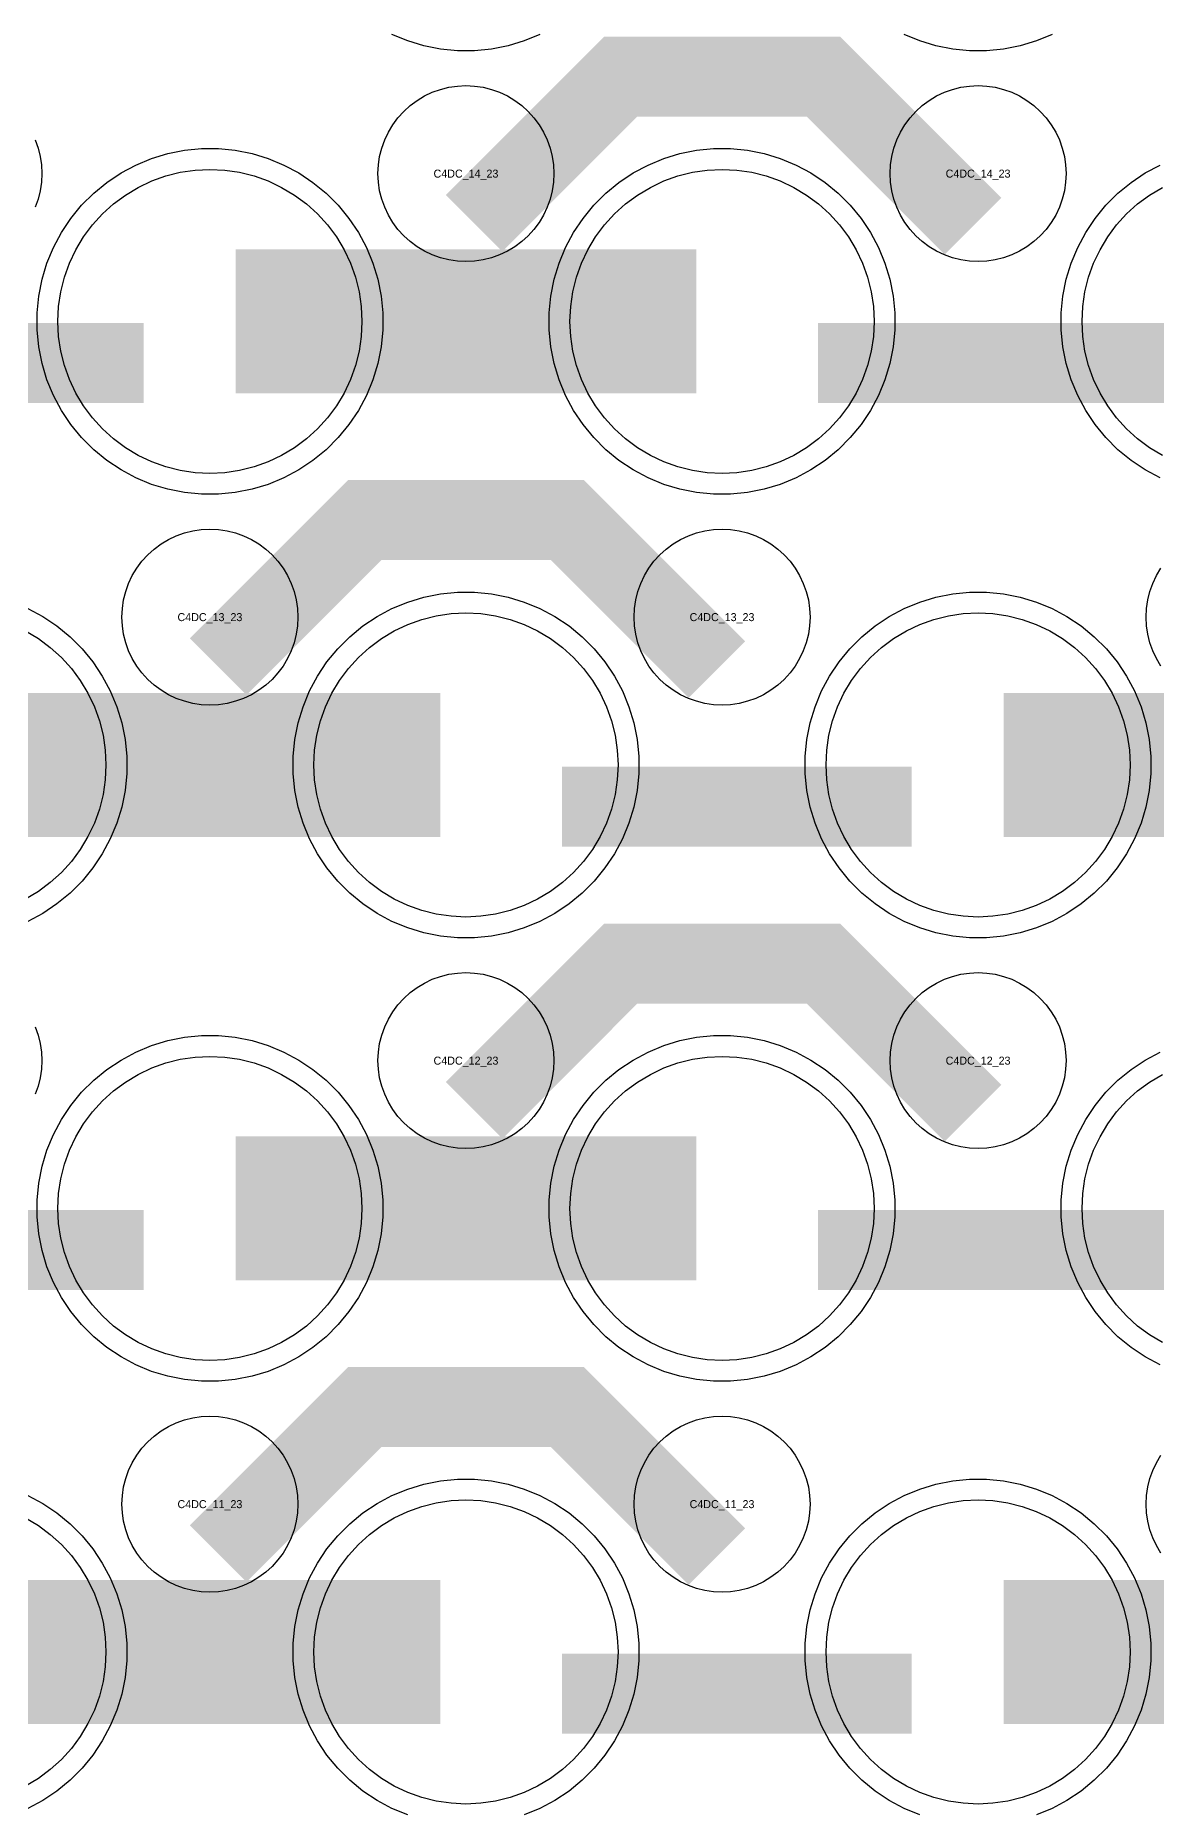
# Model space of a CAD drawing. Extents: x -11880 to 11880, y -14992 to 14992.
# Drawn here: x -4694 to -4344, y -13365 to -12810 of the extents above; entities that cross this region are included whole.
import ezdxf
from ezdxf.enums import TextEntityAlignment as Align

# ---------------------------------------------------------------- set-up
doc = ezdxf.new("R2010")
doc.units = 0
doc.header["$MEASUREMENT"] = 0
for name, color, linetype in [('GDS_775_DT_237', 138, 'CONTINUOUS'), ('RDL1_FS', 34, 'CONTINUOUS'), ('RDL_BS', 160, 'CONTINUOUS')]:
    doc.layers.add(name, color=color, linetype=linetype)

msp = doc.modelspace()

# ---------------------------------------------------------------- linework, layer by layer
at = {"layer": 'RDL1_FS', "color": 240, "true_color": 0xed1f24}
for points in [[(-4640, -12947.174), (-4644.657, -12946.945), (-4649.268, -12946.261), (-4653.791, -12945.129), (-4658.181, -12943.557), (-4662.395, -12941.565), (-4666.395, -12939.167), (-4670.14, -12936.389), (-4673.594, -12933.259), (-4676.724, -12929.805), (-4679.502, -12926.06), (-4681.9, -12922.06), (-4683.892, -12917.846), (-4685.464, -12913.456), (-4686.596, -12908.933), (-4687.28, -12904.322), (-4687.509, -12899.665), (-4687.28, -12895.008), (-4686.596, -12890.397), (-4685.464, -12885.874), (-4683.892, -12881.484), (-4681.9, -12877.27), (-4679.502, -12873.27), (-4676.724, -12869.525), (-4673.594, -12866.071), (-4670.14, -12862.941), (-4666.395, -12860.163), (-4662.395, -12857.765), (-4658.181, -12855.773), (-4653.791, -12854.201), (-4649.268, -12853.069), (-4644.657, -12852.385), (-4640, -12852.156), (-4635.343, -12852.385), (-4630.732, -12853.069), (-4626.209, -12854.201), (-4621.819, -12855.773), (-4617.605, -12857.765), (-4613.605, -12860.163), (-4609.86, -12862.941), (-4606.406, -12866.071), (-4603.276, -12869.525), (-4600.498, -12873.27), (-4598.1, -12877.27), (-4596.108, -12881.484), (-4594.536, -12885.874), (-4593.404, -12890.397), (-4592.72, -12895.008), (-4592.491, -12899.665), (-4592.72, -12904.322), (-4593.404, -12908.933), (-4594.536, -12913.456), (-4596.108, -12917.846), (-4598.1, -12922.06), (-4600.498, -12926.06), (-4603.276, -12929.805), (-4606.406, -12933.259), (-4609.86, -12936.389), (-4613.605, -12939.167), (-4617.605, -12941.565), (-4621.819, -12943.557), (-4626.209, -12945.129), (-4630.732, -12946.261), (-4635.343, -12946.945)], [(-4480, -12947.174), (-4484.657, -12946.945), (-4489.268, -12946.261), (-4493.791, -12945.129), (-4498.181, -12943.557), (-4502.395, -12941.565), (-4506.395, -12939.167), (-4510.14, -12936.389), (-4513.594, -12933.259), (-4516.724, -12929.805), (-4519.502, -12926.06), (-4521.9, -12922.06), (-4523.892, -12917.846), (-4525.464, -12913.456), (-4526.596, -12908.933), (-4527.28, -12904.322), (-4527.509, -12899.665), (-4527.28, -12895.008), (-4526.596, -12890.397), (-4525.464, -12885.874), (-4523.892, -12881.484), (-4521.9, -12877.27), (-4519.502, -12873.27), (-4516.724, -12869.525), (-4513.594, -12866.071), (-4510.14, -12862.941), (-4506.395, -12860.163), (-4502.395, -12857.765), (-4498.181, -12855.773), (-4493.791, -12854.201), (-4489.268, -12853.069), (-4484.657, -12852.385), (-4480, -12852.156), (-4475.343, -12852.385), (-4470.732, -12853.069), (-4466.209, -12854.201), (-4461.819, -12855.773), (-4457.605, -12857.765), (-4453.605, -12860.163), (-4449.86, -12862.941), (-4446.406, -12866.071), (-4443.276, -12869.525), (-4440.498, -12873.27), (-4438.1, -12877.27), (-4436.108, -12881.484), (-4434.536, -12885.874), (-4433.404, -12890.397), (-4432.72, -12895.008), (-4432.491, -12899.665), (-4432.72, -12904.322), (-4433.404, -12908.933), (-4434.536, -12913.456), (-4436.108, -12917.846), (-4438.1, -12922.06), (-4440.498, -12926.06), (-4443.276, -12929.805), (-4446.406, -12933.259), (-4449.86, -12936.389), (-4453.605, -12939.167), (-4457.605, -12941.565), (-4461.819, -12943.557), (-4466.209, -12945.129), (-4470.732, -12946.261), (-4475.343, -12946.945)], [(-4560, -13085.739), (-4564.657, -13085.51), (-4569.268, -13084.826), (-4573.791, -13083.694), (-4578.181, -13082.122), (-4582.395, -13080.13), (-4586.395, -13077.732), (-4590.14, -13074.954), (-4593.594, -13071.824), (-4596.724, -13068.37), (-4599.502, -13064.625), (-4601.9, -13060.625), (-4603.892, -13056.411), (-4605.464, -13052.021), (-4606.596, -13047.498), (-4607.28, -13042.887), (-4607.509, -13038.23), (-4607.28, -13033.573), (-4606.596, -13028.962), (-4605.464, -13024.439), (-4603.892, -13020.049), (-4601.9, -13015.835), (-4599.502, -13011.835), (-4596.724, -13008.09), (-4593.594, -13004.636), (-4590.14, -13001.506), (-4586.395, -12998.728), (-4582.395, -12996.33), (-4578.181, -12994.338), (-4573.791, -12992.766), (-4569.268, -12991.634), (-4564.657, -12990.95), (-4560, -12990.721), (-4555.343, -12990.95), (-4550.732, -12991.634), (-4546.209, -12992.766), (-4541.819, -12994.338), (-4537.605, -12996.33), (-4533.605, -12998.728), (-4529.86, -13001.506), (-4526.406, -13004.636), (-4523.276, -13008.09), (-4520.498, -13011.835), (-4518.1, -13015.835), (-4516.108, -13020.049), (-4514.536, -13024.439), (-4513.404, -13028.962), (-4512.72, -13033.573), (-4512.491, -13038.23), (-4512.72, -13042.887), (-4513.404, -13047.498), (-4514.536, -13052.021), (-4516.108, -13056.411), (-4518.1, -13060.625), (-4520.498, -13064.625), (-4523.276, -13068.37), (-4526.406, -13071.824), (-4529.86, -13074.954), (-4533.605, -13077.732), (-4537.605, -13080.13), (-4541.819, -13082.122), (-4546.209, -13083.694), (-4550.732, -13084.826), (-4555.343, -13085.51)], [(-4400, -13085.739), (-4404.657, -13085.51), (-4409.268, -13084.826), (-4413.791, -13083.694), (-4418.181, -13082.122), (-4422.395, -13080.13), (-4426.395, -13077.732), (-4430.14, -13074.954), (-4433.594, -13071.824), (-4436.724, -13068.37), (-4439.502, -13064.625), (-4441.9, -13060.625), (-4443.892, -13056.411), (-4445.464, -13052.021), (-4446.596, -13047.498), (-4447.28, -13042.887), (-4447.509, -13038.23), (-4447.28, -13033.573), (-4446.596, -13028.962), (-4445.464, -13024.439), (-4443.892, -13020.049), (-4441.9, -13015.835), (-4439.502, -13011.835), (-4436.724, -13008.09), (-4433.594, -13004.636), (-4430.14, -13001.506), (-4426.395, -12998.728), (-4422.395, -12996.33), (-4418.181, -12994.338), (-4413.791, -12992.766), (-4409.268, -12991.634), (-4404.657, -12990.95), (-4400, -12990.721), (-4395.343, -12990.95), (-4390.732, -12991.634), (-4386.209, -12992.766), (-4381.819, -12994.338), (-4377.605, -12996.33), (-4373.605, -12998.728), (-4369.86, -13001.506), (-4366.406, -13004.636), (-4363.276, -13008.09), (-4360.498, -13011.835), (-4358.1, -13015.835), (-4356.108, -13020.049), (-4354.536, -13024.439), (-4353.404, -13028.962), (-4352.72, -13033.573), (-4352.491, -13038.23), (-4352.72, -13042.887), (-4353.404, -13047.498), (-4354.536, -13052.021), (-4356.108, -13056.411), (-4358.1, -13060.625), (-4360.498, -13064.625), (-4363.276, -13068.37), (-4366.406, -13071.824), (-4369.86, -13074.954), (-4373.605, -13077.732), (-4377.605, -13080.13), (-4381.819, -13082.122), (-4386.209, -13083.694), (-4390.732, -13084.826), (-4395.343, -13085.51)]]:
    msp.add_lwpolyline(points, close=True, dxfattribs=at)
for points in [[(-4342.395, -12941.565), (-4346.395, -12939.167), (-4350.14, -12936.389), (-4353.594, -12933.259), (-4356.724, -12929.805), (-4359.502, -12926.06), (-4361.9, -12922.06), (-4363.892, -12917.846), (-4365.464, -12913.456), (-4366.596, -12908.933), (-4367.28, -12904.322), (-4367.509, -12899.665), (-4367.28, -12895.008), (-4366.596, -12890.397), (-4365.464, -12885.874), (-4363.892, -12881.484), (-4361.9, -12877.27), (-4359.502, -12873.27), (-4356.724, -12869.525), (-4353.594, -12866.071), (-4350.14, -12862.941), (-4346.395, -12860.163), (-4342.395, -12857.765)], [(-4697.605, -12996.33), (-4693.605, -12998.728), (-4689.86, -13001.506), (-4686.406, -13004.636), (-4683.276, -13008.09), (-4680.498, -13011.835), (-4678.1, -13015.835), (-4676.108, -13020.049), (-4674.536, -13024.439), (-4673.404, -13028.962), (-4672.72, -13033.573), (-4672.491, -13038.23), (-4672.72, -13042.887), (-4673.404, -13047.498), (-4674.536, -13052.021), (-4676.108, -13056.411), (-4678.1, -13060.625), (-4680.498, -13064.625), (-4683.276, -13068.37), (-4686.406, -13071.824), (-4689.86, -13074.954), (-4693.605, -13077.732), (-4697.605, -13080.13)]]:
    msp.add_lwpolyline(points, dxfattribs=at)
for points in [[(-4631.998, -12899.665, 45, 45, 0), (-4559.998, -12899.665, 45, 45, 0)], [(-4559.998, -12899.665, 45, 45, 0), (-4487.998, -12899.665, 45, 45, 0)], [(-4711.998, -13038.23, 45, 45, 0), (-4639.998, -13038.23, 45, 45, 0)], [(-4639.998, -13038.23, 45, 45, 0), (-4567.998, -13038.23, 45, 45, 0)], [(-4391.998, -13038.23, 45, 45, 0), (-4319.998, -13038.23, 45, 45, 0)]]:
    msp.add_lwpolyline(points, format="xyseb", dxfattribs=at)
at = {"layer": 'RDL1_FS'}
for points in [[(-4640, -13224.304), (-4644.657, -13224.075), (-4649.268, -13223.391), (-4653.791, -13222.259), (-4658.181, -13220.687), (-4662.395, -13218.695), (-4666.395, -13216.297), (-4670.14, -13213.519), (-4673.594, -13210.389), (-4676.724, -13206.935), (-4679.502, -13203.19), (-4681.9, -13199.19), (-4683.892, -13194.976), (-4685.464, -13190.586), (-4686.596, -13186.063), (-4687.28, -13181.452), (-4687.509, -13176.795), (-4687.28, -13172.138), (-4686.596, -13167.527), (-4685.464, -13163.004), (-4683.892, -13158.614), (-4681.9, -13154.4), (-4679.502, -13150.4), (-4676.724, -13146.655), (-4673.594, -13143.201), (-4670.14, -13140.071), (-4666.395, -13137.293), (-4662.395, -13134.895), (-4658.181, -13132.903), (-4653.791, -13131.331), (-4649.268, -13130.199), (-4644.657, -13129.515), (-4640, -13129.286), (-4635.343, -13129.515), (-4630.732, -13130.199), (-4626.209, -13131.331), (-4621.819, -13132.903), (-4617.605, -13134.895), (-4613.605, -13137.293), (-4609.86, -13140.071), (-4606.406, -13143.201), (-4603.276, -13146.655), (-4600.498, -13150.4), (-4598.1, -13154.4), (-4596.108, -13158.614), (-4594.536, -13163.004), (-4593.404, -13167.527), (-4592.72, -13172.138), (-4592.491, -13176.795), (-4592.72, -13181.452), (-4593.404, -13186.063), (-4594.536, -13190.586), (-4596.108, -13194.976), (-4598.1, -13199.19), (-4600.498, -13203.19), (-4603.276, -13206.935), (-4606.406, -13210.389), (-4609.86, -13213.519), (-4613.605, -13216.297), (-4617.605, -13218.695), (-4621.819, -13220.687), (-4626.209, -13222.259), (-4630.732, -13223.391), (-4635.343, -13224.075)], [(-4480, -13224.304), (-4484.657, -13224.075), (-4489.268, -13223.391), (-4493.791, -13222.259), (-4498.181, -13220.687), (-4502.395, -13218.695), (-4506.395, -13216.297), (-4510.14, -13213.519), (-4513.594, -13210.389), (-4516.724, -13206.935), (-4519.502, -13203.19), (-4521.9, -13199.19), (-4523.892, -13194.976), (-4525.464, -13190.586), (-4526.596, -13186.063), (-4527.28, -13181.452), (-4527.509, -13176.795), (-4527.28, -13172.138), (-4526.596, -13167.527), (-4525.464, -13163.004), (-4523.892, -13158.614), (-4521.9, -13154.4), (-4519.502, -13150.4), (-4516.724, -13146.655), (-4513.594, -13143.201), (-4510.14, -13140.071), (-4506.395, -13137.293), (-4502.395, -13134.895), (-4498.181, -13132.903), (-4493.791, -13131.331), (-4489.268, -13130.199), (-4484.657, -13129.515), (-4480, -13129.286), (-4475.343, -13129.515), (-4470.732, -13130.199), (-4466.209, -13131.331), (-4461.819, -13132.903), (-4457.605, -13134.895), (-4453.605, -13137.293), (-4449.86, -13140.071), (-4446.406, -13143.201), (-4443.276, -13146.655), (-4440.498, -13150.4), (-4438.1, -13154.4), (-4436.108, -13158.614), (-4434.536, -13163.004), (-4433.404, -13167.527), (-4432.72, -13172.138), (-4432.491, -13176.795), (-4432.72, -13181.452), (-4433.404, -13186.063), (-4434.536, -13190.586), (-4436.108, -13194.976), (-4438.1, -13199.19), (-4440.498, -13203.19), (-4443.276, -13206.935), (-4446.406, -13210.389), (-4449.86, -13213.519), (-4453.605, -13216.297), (-4457.605, -13218.695), (-4461.819, -13220.687), (-4466.209, -13222.259), (-4470.732, -13223.391), (-4475.343, -13224.075)], [(-4560, -13362.869), (-4564.657, -13362.64), (-4569.268, -13361.956), (-4573.791, -13360.824), (-4578.181, -13359.252), (-4582.395, -13357.26), (-4586.395, -13354.862), (-4590.14, -13352.084), (-4593.594, -13348.954), (-4596.724, -13345.5), (-4599.502, -13341.755), (-4601.9, -13337.755), (-4603.892, -13333.541), (-4605.464, -13329.151), (-4606.596, -13324.628), (-4607.28, -13320.017), (-4607.509, -13315.36), (-4607.28, -13310.703), (-4606.596, -13306.092), (-4605.464, -13301.569), (-4603.892, -13297.179), (-4601.9, -13292.965), (-4599.502, -13288.965), (-4596.724, -13285.22), (-4593.594, -13281.766), (-4590.14, -13278.636), (-4586.395, -13275.858), (-4582.395, -13273.46), (-4578.181, -13271.468), (-4573.791, -13269.896), (-4569.268, -13268.764), (-4564.657, -13268.08), (-4560, -13267.851), (-4555.343, -13268.08), (-4550.732, -13268.764), (-4546.209, -13269.896), (-4541.819, -13271.468), (-4537.605, -13273.46), (-4533.605, -13275.858), (-4529.86, -13278.636), (-4526.406, -13281.766), (-4523.276, -13285.22), (-4520.498, -13288.965), (-4518.1, -13292.965), (-4516.108, -13297.179), (-4514.536, -13301.569), (-4513.404, -13306.092), (-4512.72, -13310.703), (-4512.491, -13315.36), (-4512.72, -13320.017), (-4513.404, -13324.628), (-4514.536, -13329.151), (-4516.108, -13333.541), (-4518.1, -13337.755), (-4520.498, -13341.755), (-4523.276, -13345.5), (-4526.406, -13348.954), (-4529.86, -13352.084), (-4533.605, -13354.862), (-4537.605, -13357.26), (-4541.819, -13359.252), (-4546.209, -13360.824), (-4550.732, -13361.956), (-4555.343, -13362.64)], [(-4400, -13362.869), (-4404.657, -13362.64), (-4409.268, -13361.956), (-4413.791, -13360.824), (-4418.181, -13359.252), (-4422.395, -13357.26), (-4426.395, -13354.862), (-4430.14, -13352.084), (-4433.594, -13348.954), (-4436.724, -13345.5), (-4439.502, -13341.755), (-4441.9, -13337.755), (-4443.892, -13333.541), (-4445.464, -13329.151), (-4446.596, -13324.628), (-4447.28, -13320.017), (-4447.509, -13315.36), (-4447.28, -13310.703), (-4446.596, -13306.092), (-4445.464, -13301.569), (-4443.892, -13297.179), (-4441.9, -13292.965), (-4439.502, -13288.965), (-4436.724, -13285.22), (-4433.594, -13281.766), (-4430.14, -13278.636), (-4426.395, -13275.858), (-4422.395, -13273.46), (-4418.181, -13271.468), (-4413.791, -13269.896), (-4409.268, -13268.764), (-4404.657, -13268.08), (-4400, -13267.851), (-4395.343, -13268.08), (-4390.732, -13268.764), (-4386.209, -13269.896), (-4381.819, -13271.468), (-4377.605, -13273.46), (-4373.605, -13275.858), (-4369.86, -13278.636), (-4366.406, -13281.766), (-4363.276, -13285.22), (-4360.498, -13288.965), (-4358.1, -13292.965), (-4356.108, -13297.179), (-4354.536, -13301.569), (-4353.404, -13306.092), (-4352.72, -13310.703), (-4352.491, -13315.36), (-4352.72, -13320.017), (-4353.404, -13324.628), (-4354.536, -13329.151), (-4356.108, -13333.541), (-4358.1, -13337.755), (-4360.498, -13341.755), (-4363.276, -13345.5), (-4366.406, -13348.954), (-4369.86, -13352.084), (-4373.605, -13354.862), (-4377.605, -13357.26), (-4381.819, -13359.252), (-4386.209, -13360.824), (-4390.732, -13361.956), (-4395.343, -13362.64)]]:
    msp.add_lwpolyline(points, close=True, dxfattribs=at)
for points in [[(-4342.395, -13218.695), (-4346.395, -13216.297), (-4350.14, -13213.519), (-4353.594, -13210.389), (-4356.724, -13206.935), (-4359.502, -13203.19), (-4361.9, -13199.19), (-4363.892, -13194.976), (-4365.464, -13190.586), (-4366.596, -13186.063), (-4367.28, -13181.452), (-4367.509, -13176.795), (-4367.28, -13172.138), (-4366.596, -13167.527), (-4365.464, -13163.004), (-4363.892, -13158.614), (-4361.9, -13154.4), (-4359.502, -13150.4), (-4356.724, -13146.655), (-4353.594, -13143.201), (-4350.14, -13140.071), (-4346.395, -13137.293), (-4342.395, -13134.895)], [(-4697.605, -13273.46), (-4693.605, -13275.858), (-4689.86, -13278.636), (-4686.406, -13281.766), (-4683.276, -13285.22), (-4680.498, -13288.965), (-4678.1, -13292.965), (-4676.108, -13297.179), (-4674.536, -13301.569), (-4673.404, -13306.092), (-4672.72, -13310.703), (-4672.491, -13315.36), (-4672.72, -13320.017), (-4673.404, -13324.628), (-4674.536, -13329.151), (-4676.108, -13333.541), (-4678.1, -13337.755), (-4680.498, -13341.755), (-4683.276, -13345.5), (-4686.406, -13348.954), (-4689.86, -13352.084), (-4693.605, -13354.862), (-4697.605, -13357.26)]]:
    msp.add_lwpolyline(points, dxfattribs=at)
for points in [[(-4631.998, -13176.795, 45, 45, 0), (-4559.998, -13176.795, 45, 45, 0)], [(-4559.998, -13176.795, 45, 45, 0), (-4487.998, -13176.795, 45, 45, 0)], [(-4711.998, -13315.36, 45, 45, 0), (-4639.998, -13315.36, 45, 45, 0)], [(-4639.998, -13315.36, 45, 45, 0), (-4567.998, -13315.36, 45, 45, 0)], [(-4391.998, -13315.36, 45, 45, 0), (-4319.998, -13315.36, 45, 45, 0)]]:
    msp.add_lwpolyline(points, format="xyseb", dxfattribs=at)
at = {"layer": 'RDL_BS'}
for points in [[(-4536.885, -12809.98), (-4541.795, -12812.011), (-4546.835, -12813.542), (-4552.062, -12814.588), (-4557.356, -12815.105), (-4562.644, -12815.105), (-4567.938, -12814.588), (-4573.165, -12813.542), (-4578.205, -12812.011), (-4583.115, -12809.98)], [(-4376.885, -12809.98), (-4381.795, -12812.011), (-4386.835, -12813.542), (-4392.062, -12814.588), (-4397.356, -12815.105), (-4402.644, -12815.105), (-4407.938, -12814.588), (-4413.165, -12813.542), (-4418.205, -12812.011), (-4423.115, -12809.98)], [(-4694.598, -12842.958), (-4693.691, -12845.493), (-4693.034, -12848.112), (-4692.638, -12850.784), (-4692.506, -12853.477), (-4692.638, -12856.17), (-4693.034, -12858.842), (-4693.691, -12861.461), (-4694.598, -12863.996)], [(-4342.857, -13007.322), (-4344.25, -13004.998), (-4345.402, -13002.561), (-4346.309, -13000.026), (-4346.966, -12997.407), (-4347.362, -12994.735), (-4347.494, -12992.042), (-4347.362, -12989.349), (-4346.966, -12986.677), (-4346.309, -12984.058), (-4345.402, -12981.523), (-4344.25, -12979.086), (-4342.857, -12976.762)], [(-4694.598, -13120.088), (-4693.691, -13122.623), (-4693.034, -13125.242), (-4692.638, -13127.914), (-4692.506, -13130.607), (-4692.638, -13133.3), (-4693.034, -13135.972), (-4693.691, -13138.591), (-4694.598, -13141.126)], [(-4343.115, -13225.67), (-4347.777, -13223.178), (-4352.191, -13220.231), (-4356.292, -13216.869), (-4360.074, -13213.087), (-4363.436, -13208.986), (-4366.383, -13204.572), (-4368.875, -13199.91), (-4370.906, -13195), (-4372.437, -13189.96), (-4373.483, -13184.733), (-4374, -13179.439), (-4374, -13174.151), (-4373.483, -13168.857), (-4372.437, -13163.63), (-4370.906, -13158.59), (-4368.875, -13153.68), (-4366.383, -13149.018), (-4363.436, -13144.604), (-4360.074, -13140.503), (-4356.292, -13136.721), (-4352.191, -13133.359), (-4347.777, -13130.412), (-4343.115, -13127.92)], [(-4342.857, -13284.452), (-4344.25, -13282.128), (-4345.402, -13279.691), (-4346.309, -13277.156), (-4346.966, -13274.537), (-4347.362, -13271.865), (-4347.494, -13269.172), (-4347.362, -13266.479), (-4346.966, -13263.807), (-4346.309, -13261.188), (-4345.402, -13258.653), (-4344.25, -13256.216), (-4342.857, -13253.892)], [(-4578.205, -13366.266), (-4583.115, -13364.235), (-4587.777, -13361.743), (-4592.191, -13358.796), (-4596.292, -13355.434), (-4600.074, -13351.652), (-4603.436, -13347.551), (-4606.383, -13343.137), (-4608.875, -13338.475), (-4610.906, -13333.565), (-4612.437, -13328.525), (-4613.483, -13323.298), (-4614, -13318.004), (-4614, -13312.716), (-4613.483, -13307.422), (-4612.437, -13302.195), (-4610.906, -13297.155), (-4608.875, -13292.245), (-4606.383, -13287.583), (-4603.436, -13283.169), (-4600.074, -13279.068), (-4596.292, -13275.286), (-4592.191, -13271.924), (-4587.777, -13268.977), (-4583.115, -13266.485), (-4578.205, -13264.454), (-4573.165, -13262.923), (-4567.938, -13261.877), (-4562.644, -13261.36), (-4557.356, -13261.36), (-4552.062, -13261.877), (-4546.835, -13262.923), (-4541.795, -13264.454), (-4536.885, -13266.485), (-4532.223, -13268.977), (-4527.809, -13271.924), (-4523.708, -13275.286), (-4519.926, -13279.068), (-4516.564, -13283.169), (-4513.617, -13287.583), (-4511.125, -13292.245), (-4509.094, -13297.155), (-4507.563, -13302.195), (-4506.517, -13307.422), (-4506, -13312.716), (-4506, -13318.004), (-4506.517, -13323.298), (-4507.563, -13328.525), (-4509.094, -13333.565), (-4511.125, -13338.475), (-4513.617, -13343.137), (-4516.564, -13347.551), (-4519.926, -13351.652), (-4523.708, -13355.434), (-4527.809, -13358.796), (-4532.223, -13361.743), (-4536.885, -13364.235), (-4541.795, -13366.266)], [(-4418.205, -13366.266), (-4423.115, -13364.235), (-4427.777, -13361.743), (-4432.191, -13358.796), (-4436.292, -13355.434), (-4440.074, -13351.652), (-4443.436, -13347.551), (-4446.383, -13343.137), (-4448.875, -13338.475), (-4450.906, -13333.565), (-4452.437, -13328.525), (-4453.483, -13323.298), (-4454, -13318.004), (-4454, -13312.716), (-4453.483, -13307.422), (-4452.437, -13302.195), (-4450.906, -13297.155), (-4448.875, -13292.245), (-4446.383, -13287.583), (-4443.436, -13283.169), (-4440.074, -13279.068), (-4436.292, -13275.286), (-4432.191, -13271.924), (-4427.777, -13268.977), (-4423.115, -13266.485), (-4418.205, -13264.454), (-4413.165, -13262.923), (-4407.938, -13261.877), (-4402.644, -13261.36), (-4397.356, -13261.36), (-4392.062, -13261.877), (-4386.835, -13262.923), (-4381.795, -13264.454), (-4376.885, -13266.485), (-4372.223, -13268.977), (-4367.809, -13271.924), (-4363.708, -13275.286), (-4359.926, -13279.068), (-4356.564, -13283.169), (-4353.617, -13287.583), (-4351.125, -13292.245), (-4349.094, -13297.155), (-4347.563, -13302.195), (-4346.517, -13307.422), (-4346, -13312.716), (-4346, -13318.004), (-4346.517, -13323.298), (-4347.563, -13328.525), (-4349.094, -13333.565), (-4351.125, -13338.475), (-4353.617, -13343.137), (-4356.564, -13347.551), (-4359.926, -13351.652), (-4363.708, -13355.434), (-4367.809, -13358.796), (-4372.223, -13361.743), (-4376.885, -13364.235), (-4381.795, -13366.266)], [(-4696.885, -13266.485), (-4692.223, -13268.977), (-4687.809, -13271.924), (-4683.708, -13275.286), (-4679.926, -13279.068), (-4676.564, -13283.169), (-4673.617, -13287.583), (-4671.125, -13292.245), (-4669.094, -13297.155), (-4667.563, -13302.195), (-4666.517, -13307.422), (-4666, -13312.716), (-4666, -13318.004), (-4666.517, -13323.298), (-4667.563, -13328.525), (-4669.094, -13333.565), (-4671.125, -13338.475), (-4673.617, -13343.137), (-4676.564, -13347.551), (-4679.926, -13351.652), (-4683.708, -13355.434), (-4687.809, -13358.796), (-4692.223, -13361.743), (-4696.885, -13364.235)]]:
    msp.add_lwpolyline(points, dxfattribs=at)
for points in [[(-4557.438, -12868.979, 25, 25, 0), (-4511.623, -12823.164, 25, 25, 0), (-4478.07, -12823.164, 25, 25, 0)], [(-4401.599, -12869.878, 25, 25, 0), (-4448.313, -12823.164, 25, 25, 0), (-4478.071, -12823.164, 25, 25, 0)], [(-4637.438, -13007.544, 25, 25, 0), (-4591.623, -12961.729, 25, 25, 0), (-4558.07, -12961.729, 25, 25, 0)], [(-4481.599, -13008.443, 25, 25, 0), (-4528.313, -12961.729, 25, 25, 0), (-4558.071, -12961.729, 25, 25, 0)], [(-4557.438, -13146.109, 25, 25, 0), (-4511.623, -13100.294, 25, 25, 0), (-4478.07, -13100.294, 25, 25, 0)], [(-4401.599, -13147.008, 25, 25, 0), (-4448.313, -13100.294, 25, 25, 0), (-4478.071, -13100.294, 25, 25, 0)], [(-4769.984, -13189.808, 25, 25, 0), (-4660.719, -13189.808, 25, 25, 0)], [(-4449.984, -13189.808, 25, 25, 0), (-4340.719, -13189.808, 25, 25, 0)], [(-4637.438, -13284.674, 25, 25, 0), (-4591.623, -13238.859, 25, 25, 0), (-4558.07, -13238.859, 25, 25, 0)], [(-4481.599, -13285.573, 25, 25, 0), (-4528.313, -13238.859, 25, 25, 0), (-4558.071, -13238.859, 25, 25, 0)], [(-4529.984, -13328.373, 25, 25, 0), (-4420.719, -13328.373, 25, 25, 0)]]:
    msp.add_lwpolyline(points, format="xyseb", dxfattribs=at)
for points in [[(-4560, -12880.971), (-4562.693, -12880.839), (-4565.365, -12880.443), (-4567.984, -12879.786), (-4570.519, -12878.879), (-4572.956, -12877.727), (-4575.28, -12876.334), (-4577.443, -12874.731), (-4579.442, -12872.919), (-4581.254, -12870.92), (-4582.857, -12868.757), (-4584.25, -12866.433), (-4585.402, -12863.996), (-4586.309, -12861.461), (-4586.966, -12858.842), (-4587.362, -12856.17), (-4587.494, -12853.477), (-4587.362, -12850.784), (-4586.966, -12848.112), (-4586.309, -12845.493), (-4585.402, -12842.958), (-4584.25, -12840.521), (-4582.857, -12838.197), (-4581.254, -12836.034), (-4579.442, -12834.035), (-4577.443, -12832.223), (-4575.28, -12830.62), (-4572.956, -12829.227), (-4570.519, -12828.075), (-4567.984, -12827.168), (-4565.365, -12826.511), (-4562.693, -12826.115), (-4560, -12825.983), (-4557.307, -12826.115), (-4554.635, -12826.511), (-4552.016, -12827.168), (-4549.481, -12828.075), (-4547.044, -12829.227), (-4544.72, -12830.62), (-4542.557, -12832.223), (-4540.558, -12834.035), (-4538.746, -12836.034), (-4537.143, -12838.197), (-4535.75, -12840.521), (-4534.598, -12842.958), (-4533.691, -12845.493), (-4533.034, -12848.112), (-4532.638, -12850.784), (-4532.506, -12853.477), (-4532.638, -12856.17), (-4533.034, -12858.842), (-4533.691, -12861.461), (-4534.598, -12863.996), (-4535.75, -12866.433), (-4537.143, -12868.757), (-4538.746, -12870.92), (-4540.558, -12872.919), (-4542.557, -12874.731), (-4544.72, -12876.334), (-4547.044, -12877.727), (-4549.481, -12878.879), (-4552.016, -12879.786), (-4554.635, -12880.443), (-4557.307, -12880.839)], [(-4400, -12880.971), (-4402.693, -12880.839), (-4405.365, -12880.443), (-4407.984, -12879.786), (-4410.519, -12878.879), (-4412.956, -12877.727), (-4415.28, -12876.334), (-4417.443, -12874.731), (-4419.442, -12872.919), (-4421.254, -12870.92), (-4422.857, -12868.757), (-4424.25, -12866.433), (-4425.402, -12863.996), (-4426.309, -12861.461), (-4426.966, -12858.842), (-4427.362, -12856.17), (-4427.494, -12853.477), (-4427.362, -12850.784), (-4426.966, -12848.112), (-4426.309, -12845.493), (-4425.402, -12842.958), (-4424.25, -12840.521), (-4422.857, -12838.197), (-4421.254, -12836.034), (-4419.442, -12834.035), (-4417.443, -12832.223), (-4415.28, -12830.62), (-4412.956, -12829.227), (-4410.519, -12828.075), (-4407.984, -12827.168), (-4405.365, -12826.511), (-4402.693, -12826.115), (-4400, -12825.983), (-4397.307, -12826.115), (-4394.635, -12826.511), (-4392.016, -12827.168), (-4389.481, -12828.075), (-4387.044, -12829.227), (-4384.72, -12830.62), (-4382.557, -12832.223), (-4380.558, -12834.035), (-4378.746, -12836.034), (-4377.143, -12838.197), (-4375.75, -12840.521), (-4374.598, -12842.958), (-4373.691, -12845.493), (-4373.034, -12848.112), (-4372.638, -12850.784), (-4372.506, -12853.477), (-4372.638, -12856.17), (-4373.034, -12858.842), (-4373.691, -12861.461), (-4374.598, -12863.996), (-4375.75, -12866.433), (-4377.143, -12868.757), (-4378.746, -12870.92), (-4380.558, -12872.919), (-4382.557, -12874.731), (-4384.72, -12876.334), (-4387.044, -12877.727), (-4389.481, -12878.879), (-4392.016, -12879.786), (-4394.635, -12880.443), (-4397.307, -12880.839)], [(-4640, -13019.536), (-4642.693, -13019.404), (-4645.365, -13019.008), (-4647.984, -13018.351), (-4650.519, -13017.444), (-4652.956, -13016.292), (-4655.28, -13014.899), (-4657.443, -13013.296), (-4659.442, -13011.484), (-4661.254, -13009.485), (-4662.857, -13007.322), (-4664.25, -13004.998), (-4665.402, -13002.561), (-4666.309, -13000.026), (-4666.966, -12997.407), (-4667.362, -12994.735), (-4667.494, -12992.042), (-4667.362, -12989.349), (-4666.966, -12986.677), (-4666.309, -12984.058), (-4665.402, -12981.523), (-4664.25, -12979.086), (-4662.857, -12976.762), (-4661.254, -12974.599), (-4659.442, -12972.6), (-4657.443, -12970.788), (-4655.28, -12969.185), (-4652.956, -12967.792), (-4650.519, -12966.64), (-4647.984, -12965.733), (-4645.365, -12965.076), (-4642.693, -12964.68), (-4640, -12964.548), (-4637.307, -12964.68), (-4634.635, -12965.076), (-4632.016, -12965.733), (-4629.481, -12966.64), (-4627.044, -12967.792), (-4624.72, -12969.185), (-4622.557, -12970.788), (-4620.558, -12972.6), (-4618.746, -12974.599), (-4617.143, -12976.762), (-4615.75, -12979.086), (-4614.598, -12981.523), (-4613.691, -12984.058), (-4613.034, -12986.677), (-4612.638, -12989.349), (-4612.506, -12992.042), (-4612.638, -12994.735), (-4613.034, -12997.407), (-4613.691, -13000.026), (-4614.598, -13002.561), (-4615.75, -13004.998), (-4617.143, -13007.322), (-4618.746, -13009.485), (-4620.558, -13011.484), (-4622.557, -13013.296), (-4624.72, -13014.899), (-4627.044, -13016.292), (-4629.481, -13017.444), (-4632.016, -13018.351), (-4634.635, -13019.008), (-4637.307, -13019.404)], [(-4480, -13019.536), (-4482.693, -13019.404), (-4485.365, -13019.008), (-4487.984, -13018.351), (-4490.519, -13017.444), (-4492.956, -13016.292), (-4495.28, -13014.899), (-4497.443, -13013.296), (-4499.442, -13011.484), (-4501.254, -13009.485), (-4502.857, -13007.322), (-4504.25, -13004.998), (-4505.402, -13002.561), (-4506.309, -13000.026), (-4506.966, -12997.407), (-4507.362, -12994.735), (-4507.494, -12992.042), (-4507.362, -12989.349), (-4506.966, -12986.677), (-4506.309, -12984.058), (-4505.402, -12981.523), (-4504.25, -12979.086), (-4502.857, -12976.762), (-4501.254, -12974.599), (-4499.442, -12972.6), (-4497.443, -12970.788), (-4495.28, -12969.185), (-4492.956, -12967.792), (-4490.519, -12966.64), (-4487.984, -12965.733), (-4485.365, -12965.076), (-4482.693, -12964.68), (-4480, -12964.548), (-4477.307, -12964.68), (-4474.635, -12965.076), (-4472.016, -12965.733), (-4469.481, -12966.64), (-4467.044, -12967.792), (-4464.72, -12969.185), (-4462.557, -12970.788), (-4460.558, -12972.6), (-4458.746, -12974.599), (-4457.143, -12976.762), (-4455.75, -12979.086), (-4454.598, -12981.523), (-4453.691, -12984.058), (-4453.034, -12986.677), (-4452.638, -12989.349), (-4452.506, -12992.042), (-4452.638, -12994.735), (-4453.034, -12997.407), (-4453.691, -13000.026), (-4454.598, -13002.561), (-4455.75, -13004.998), (-4457.143, -13007.322), (-4458.746, -13009.485), (-4460.558, -13011.484), (-4462.557, -13013.296), (-4464.72, -13014.899), (-4467.044, -13016.292), (-4469.481, -13017.444), (-4472.016, -13018.351), (-4474.635, -13019.008), (-4477.307, -13019.404)], [(-4560, -13158.101), (-4562.693, -13157.969), (-4565.365, -13157.573), (-4567.984, -13156.916), (-4570.519, -13156.009), (-4572.956, -13154.857), (-4575.28, -13153.464), (-4577.443, -13151.861), (-4579.442, -13150.049), (-4581.254, -13148.05), (-4582.857, -13145.887), (-4584.25, -13143.563), (-4585.402, -13141.126), (-4586.309, -13138.591), (-4586.966, -13135.972), (-4587.362, -13133.3), (-4587.494, -13130.607), (-4587.362, -13127.914), (-4586.966, -13125.242), (-4586.309, -13122.623), (-4585.402, -13120.088), (-4584.25, -13117.651), (-4582.857, -13115.327), (-4581.254, -13113.164), (-4579.442, -13111.165), (-4577.443, -13109.353), (-4575.28, -13107.75), (-4572.956, -13106.357), (-4570.519, -13105.205), (-4567.984, -13104.298), (-4565.365, -13103.641), (-4562.693, -13103.245), (-4560, -13103.113), (-4557.307, -13103.245), (-4554.635, -13103.641), (-4552.016, -13104.298), (-4549.481, -13105.205), (-4547.044, -13106.357), (-4544.72, -13107.75), (-4542.557, -13109.353), (-4540.558, -13111.165), (-4538.746, -13113.164), (-4537.143, -13115.327), (-4535.75, -13117.651), (-4534.598, -13120.088), (-4533.691, -13122.623), (-4533.034, -13125.242), (-4532.638, -13127.914), (-4532.506, -13130.607), (-4532.638, -13133.3), (-4533.034, -13135.972), (-4533.691, -13138.591), (-4534.598, -13141.126), (-4535.75, -13143.563), (-4537.143, -13145.887), (-4538.746, -13148.05), (-4540.558, -13150.049), (-4542.557, -13151.861), (-4544.72, -13153.464), (-4547.044, -13154.857), (-4549.481, -13156.009), (-4552.016, -13156.916), (-4554.635, -13157.573), (-4557.307, -13157.969)], [(-4400, -13158.101), (-4402.693, -13157.969), (-4405.365, -13157.573), (-4407.984, -13156.916), (-4410.519, -13156.009), (-4412.956, -13154.857), (-4415.28, -13153.464), (-4417.443, -13151.861), (-4419.442, -13150.049), (-4421.254, -13148.05), (-4422.857, -13145.887), (-4424.25, -13143.563), (-4425.402, -13141.126), (-4426.309, -13138.591), (-4426.966, -13135.972), (-4427.362, -13133.3), (-4427.494, -13130.607), (-4427.362, -13127.914), (-4426.966, -13125.242), (-4426.309, -13122.623), (-4425.402, -13120.088), (-4424.25, -13117.651), (-4422.857, -13115.327), (-4421.254, -13113.164), (-4419.442, -13111.165), (-4417.443, -13109.353), (-4415.28, -13107.75), (-4412.956, -13106.357), (-4410.519, -13105.205), (-4407.984, -13104.298), (-4405.365, -13103.641), (-4402.693, -13103.245), (-4400, -13103.113), (-4397.307, -13103.245), (-4394.635, -13103.641), (-4392.016, -13104.298), (-4389.481, -13105.205), (-4387.044, -13106.357), (-4384.72, -13107.75), (-4382.557, -13109.353), (-4380.558, -13111.165), (-4378.746, -13113.164), (-4377.143, -13115.327), (-4375.75, -13117.651), (-4374.598, -13120.088), (-4373.691, -13122.623), (-4373.034, -13125.242), (-4372.638, -13127.914), (-4372.506, -13130.607), (-4372.638, -13133.3), (-4373.034, -13135.972), (-4373.691, -13138.591), (-4374.598, -13141.126), (-4375.75, -13143.563), (-4377.143, -13145.887), (-4378.746, -13148.05), (-4380.558, -13150.049), (-4382.557, -13151.861), (-4384.72, -13153.464), (-4387.044, -13154.857), (-4389.481, -13156.009), (-4392.016, -13156.916), (-4394.635, -13157.573), (-4397.307, -13157.969)], [(-4642.644, -13230.795), (-4647.938, -13230.278), (-4653.165, -13229.232), (-4658.205, -13227.701), (-4663.115, -13225.67), (-4667.777, -13223.178), (-4672.191, -13220.231), (-4676.292, -13216.869), (-4680.074, -13213.087), (-4683.436, -13208.986), (-4686.383, -13204.572), (-4688.875, -13199.91), (-4690.906, -13195), (-4692.437, -13189.96), (-4693.483, -13184.733), (-4694, -13179.439), (-4694, -13174.151), (-4693.483, -13168.857), (-4692.437, -13163.63), (-4690.906, -13158.59), (-4688.875, -13153.68), (-4686.383, -13149.018), (-4683.436, -13144.604), (-4680.074, -13140.503), (-4676.292, -13136.721), (-4672.191, -13133.359), (-4667.777, -13130.412), (-4663.115, -13127.92), (-4658.205, -13125.889), (-4653.165, -13124.358), (-4647.938, -13123.312), (-4642.644, -13122.795), (-4637.356, -13122.795), (-4632.062, -13123.312), (-4626.835, -13124.358), (-4621.795, -13125.889), (-4616.885, -13127.92), (-4612.223, -13130.412), (-4607.809, -13133.359), (-4603.708, -13136.721), (-4599.926, -13140.503), (-4596.564, -13144.604), (-4593.617, -13149.018), (-4591.125, -13153.68), (-4589.094, -13158.59), (-4587.563, -13163.63), (-4586.517, -13168.857), (-4586, -13174.151), (-4586, -13179.439), (-4586.517, -13184.733), (-4587.563, -13189.96), (-4589.094, -13195), (-4591.125, -13199.91), (-4593.617, -13204.572), (-4596.564, -13208.986), (-4599.926, -13213.087), (-4603.708, -13216.869), (-4607.809, -13220.231), (-4612.223, -13223.178), (-4616.885, -13225.67), (-4621.795, -13227.701), (-4626.835, -13229.232), (-4632.062, -13230.278), (-4637.356, -13230.795)], [(-4482.644, -13230.795), (-4487.938, -13230.278), (-4493.165, -13229.232), (-4498.205, -13227.701), (-4503.115, -13225.67), (-4507.777, -13223.178), (-4512.191, -13220.231), (-4516.292, -13216.869), (-4520.074, -13213.087), (-4523.436, -13208.986), (-4526.383, -13204.572), (-4528.875, -13199.91), (-4530.906, -13195), (-4532.437, -13189.96), (-4533.483, -13184.733), (-4534, -13179.439), (-4534, -13174.151), (-4533.483, -13168.857), (-4532.437, -13163.63), (-4530.906, -13158.59), (-4528.875, -13153.68), (-4526.383, -13149.018), (-4523.436, -13144.604), (-4520.074, -13140.503), (-4516.292, -13136.721), (-4512.191, -13133.359), (-4507.777, -13130.412), (-4503.115, -13127.92), (-4498.205, -13125.889), (-4493.165, -13124.358), (-4487.938, -13123.312), (-4482.644, -13122.795), (-4477.356, -13122.795), (-4472.062, -13123.312), (-4466.835, -13124.358), (-4461.795, -13125.889), (-4456.885, -13127.92), (-4452.223, -13130.412), (-4447.809, -13133.359), (-4443.708, -13136.721), (-4439.926, -13140.503), (-4436.564, -13144.604), (-4433.617, -13149.018), (-4431.125, -13153.68), (-4429.094, -13158.59), (-4427.563, -13163.63), (-4426.517, -13168.857), (-4426, -13174.151), (-4426, -13179.439), (-4426.517, -13184.733), (-4427.563, -13189.96), (-4429.094, -13195), (-4431.125, -13199.91), (-4433.617, -13204.572), (-4436.564, -13208.986), (-4439.926, -13213.087), (-4443.708, -13216.869), (-4447.809, -13220.231), (-4452.223, -13223.178), (-4456.885, -13225.67), (-4461.795, -13227.701), (-4466.835, -13229.232), (-4472.062, -13230.278), (-4477.356, -13230.795)], [(-4640, -13296.666), (-4642.693, -13296.534), (-4645.365, -13296.138), (-4647.984, -13295.481), (-4650.519, -13294.574), (-4652.956, -13293.422), (-4655.28, -13292.029), (-4657.443, -13290.426), (-4659.442, -13288.614), (-4661.254, -13286.615), (-4662.857, -13284.452), (-4664.25, -13282.128), (-4665.402, -13279.691), (-4666.309, -13277.156), (-4666.966, -13274.537), (-4667.362, -13271.865), (-4667.494, -13269.172), (-4667.362, -13266.479), (-4666.966, -13263.807), (-4666.309, -13261.188), (-4665.402, -13258.653), (-4664.25, -13256.216), (-4662.857, -13253.892), (-4661.254, -13251.729), (-4659.442, -13249.73), (-4657.443, -13247.918), (-4655.28, -13246.315), (-4652.956, -13244.922), (-4650.519, -13243.77), (-4647.984, -13242.863), (-4645.365, -13242.206), (-4642.693, -13241.81), (-4640, -13241.678), (-4637.307, -13241.81), (-4634.635, -13242.206), (-4632.016, -13242.863), (-4629.481, -13243.77), (-4627.044, -13244.922), (-4624.72, -13246.315), (-4622.557, -13247.918), (-4620.558, -13249.73), (-4618.746, -13251.729), (-4617.143, -13253.892), (-4615.75, -13256.216), (-4614.598, -13258.653), (-4613.691, -13261.188), (-4613.034, -13263.807), (-4612.638, -13266.479), (-4612.506, -13269.172), (-4612.638, -13271.865), (-4613.034, -13274.537), (-4613.691, -13277.156), (-4614.598, -13279.691), (-4615.75, -13282.128), (-4617.143, -13284.452), (-4618.746, -13286.615), (-4620.558, -13288.614), (-4622.557, -13290.426), (-4624.72, -13292.029), (-4627.044, -13293.422), (-4629.481, -13294.574), (-4632.016, -13295.481), (-4634.635, -13296.138), (-4637.307, -13296.534)], [(-4480, -13296.666), (-4482.693, -13296.534), (-4485.365, -13296.138), (-4487.984, -13295.481), (-4490.519, -13294.574), (-4492.956, -13293.422), (-4495.28, -13292.029), (-4497.443, -13290.426), (-4499.442, -13288.614), (-4501.254, -13286.615), (-4502.857, -13284.452), (-4504.25, -13282.128), (-4505.402, -13279.691), (-4506.309, -13277.156), (-4506.966, -13274.537), (-4507.362, -13271.865), (-4507.494, -13269.172), (-4507.362, -13266.479), (-4506.966, -13263.807), (-4506.309, -13261.188), (-4505.402, -13258.653), (-4504.25, -13256.216), (-4502.857, -13253.892), (-4501.254, -13251.729), (-4499.442, -13249.73), (-4497.443, -13247.918), (-4495.28, -13246.315), (-4492.956, -13244.922), (-4490.519, -13243.77), (-4487.984, -13242.863), (-4485.365, -13242.206), (-4482.693, -13241.81), (-4480, -13241.678), (-4477.307, -13241.81), (-4474.635, -13242.206), (-4472.016, -13242.863), (-4469.481, -13243.77), (-4467.044, -13244.922), (-4464.72, -13246.315), (-4462.557, -13247.918), (-4460.558, -13249.73), (-4458.746, -13251.729), (-4457.143, -13253.892), (-4455.75, -13256.216), (-4454.598, -13258.653), (-4453.691, -13261.188), (-4453.034, -13263.807), (-4452.638, -13266.479), (-4452.506, -13269.172), (-4452.638, -13271.865), (-4453.034, -13274.537), (-4453.691, -13277.156), (-4454.598, -13279.691), (-4455.75, -13282.128), (-4457.143, -13284.452), (-4458.746, -13286.615), (-4460.558, -13288.614), (-4462.557, -13290.426), (-4464.72, -13292.029), (-4467.044, -13293.422), (-4469.481, -13294.574), (-4472.016, -13295.481), (-4474.635, -13296.138), (-4477.307, -13296.534)]]:
    msp.add_lwpolyline(points, close=True, dxfattribs=at)
at = {"layer": 'RDL_BS', "color": 240, "true_color": 0xed1f24}
for points in [[(-4642.644, -12953.665), (-4647.938, -12953.148), (-4653.165, -12952.102), (-4658.205, -12950.571), (-4663.115, -12948.54), (-4667.777, -12946.048), (-4672.191, -12943.101), (-4676.292, -12939.739), (-4680.074, -12935.957), (-4683.436, -12931.856), (-4686.383, -12927.442), (-4688.875, -12922.78), (-4690.906, -12917.87), (-4692.437, -12912.83), (-4693.483, -12907.603), (-4694, -12902.309), (-4694, -12897.021), (-4693.483, -12891.727), (-4692.437, -12886.5), (-4690.906, -12881.46), (-4688.875, -12876.55), (-4686.383, -12871.888), (-4683.436, -12867.474), (-4680.074, -12863.373), (-4676.292, -12859.591), (-4672.191, -12856.229), (-4667.777, -12853.282), (-4663.115, -12850.79), (-4658.205, -12848.759), (-4653.165, -12847.228), (-4647.938, -12846.182), (-4642.644, -12845.665), (-4637.356, -12845.665), (-4632.062, -12846.182), (-4626.835, -12847.228), (-4621.795, -12848.759), (-4616.885, -12850.79), (-4612.223, -12853.282), (-4607.809, -12856.229), (-4603.708, -12859.591), (-4599.926, -12863.373), (-4596.564, -12867.474), (-4593.617, -12871.888), (-4591.125, -12876.55), (-4589.094, -12881.46), (-4587.563, -12886.5), (-4586.517, -12891.727), (-4586, -12897.021), (-4586, -12902.309), (-4586.517, -12907.603), (-4587.563, -12912.83), (-4589.094, -12917.87), (-4591.125, -12922.78), (-4593.617, -12927.442), (-4596.564, -12931.856), (-4599.926, -12935.957), (-4603.708, -12939.739), (-4607.809, -12943.101), (-4612.223, -12946.048), (-4616.885, -12948.54), (-4621.795, -12950.571), (-4626.835, -12952.102), (-4632.062, -12953.148), (-4637.356, -12953.665)], [(-4482.644, -12953.665), (-4487.938, -12953.148), (-4493.165, -12952.102), (-4498.205, -12950.571), (-4503.115, -12948.54), (-4507.777, -12946.048), (-4512.191, -12943.101), (-4516.292, -12939.739), (-4520.074, -12935.957), (-4523.436, -12931.856), (-4526.383, -12927.442), (-4528.875, -12922.78), (-4530.906, -12917.87), (-4532.437, -12912.83), (-4533.483, -12907.603), (-4534, -12902.309), (-4534, -12897.021), (-4533.483, -12891.727), (-4532.437, -12886.5), (-4530.906, -12881.46), (-4528.875, -12876.55), (-4526.383, -12871.888), (-4523.436, -12867.474), (-4520.074, -12863.373), (-4516.292, -12859.591), (-4512.191, -12856.229), (-4507.777, -12853.282), (-4503.115, -12850.79), (-4498.205, -12848.759), (-4493.165, -12847.228), (-4487.938, -12846.182), (-4482.644, -12845.665), (-4477.356, -12845.665), (-4472.062, -12846.182), (-4466.835, -12847.228), (-4461.795, -12848.759), (-4456.885, -12850.79), (-4452.223, -12853.282), (-4447.809, -12856.229), (-4443.708, -12859.591), (-4439.926, -12863.373), (-4436.564, -12867.474), (-4433.617, -12871.888), (-4431.125, -12876.55), (-4429.094, -12881.46), (-4427.563, -12886.5), (-4426.517, -12891.727), (-4426, -12897.021), (-4426, -12902.309), (-4426.517, -12907.603), (-4427.563, -12912.83), (-4429.094, -12917.87), (-4431.125, -12922.78), (-4433.617, -12927.442), (-4436.564, -12931.856), (-4439.926, -12935.957), (-4443.708, -12939.739), (-4447.809, -12943.101), (-4452.223, -12946.048), (-4456.885, -12948.54), (-4461.795, -12950.571), (-4466.835, -12952.102), (-4472.062, -12953.148), (-4477.356, -12953.665)], [(-4562.644, -13092.23), (-4567.938, -13091.713), (-4573.165, -13090.667), (-4578.205, -13089.136), (-4583.115, -13087.105), (-4587.777, -13084.613), (-4592.191, -13081.666), (-4596.292, -13078.304), (-4600.074, -13074.522), (-4603.436, -13070.421), (-4606.383, -13066.007), (-4608.875, -13061.345), (-4610.906, -13056.435), (-4612.437, -13051.395), (-4613.483, -13046.168), (-4614, -13040.874), (-4614, -13035.586), (-4613.483, -13030.292), (-4612.437, -13025.065), (-4610.906, -13020.025), (-4608.875, -13015.115), (-4606.383, -13010.453), (-4603.436, -13006.039), (-4600.074, -13001.938), (-4596.292, -12998.156), (-4592.191, -12994.794), (-4587.777, -12991.847), (-4583.115, -12989.355), (-4578.205, -12987.324), (-4573.165, -12985.793), (-4567.938, -12984.747), (-4562.644, -12984.23), (-4557.356, -12984.23), (-4552.062, -12984.747), (-4546.835, -12985.793), (-4541.795, -12987.324), (-4536.885, -12989.355), (-4532.223, -12991.847), (-4527.809, -12994.794), (-4523.708, -12998.156), (-4519.926, -13001.938), (-4516.564, -13006.039), (-4513.617, -13010.453), (-4511.125, -13015.115), (-4509.094, -13020.025), (-4507.563, -13025.065), (-4506.517, -13030.292), (-4506, -13035.586), (-4506, -13040.874), (-4506.517, -13046.168), (-4507.563, -13051.395), (-4509.094, -13056.435), (-4511.125, -13061.345), (-4513.617, -13066.007), (-4516.564, -13070.421), (-4519.926, -13074.522), (-4523.708, -13078.304), (-4527.809, -13081.666), (-4532.223, -13084.613), (-4536.885, -13087.105), (-4541.795, -13089.136), (-4546.835, -13090.667), (-4552.062, -13091.713), (-4557.356, -13092.23)], [(-4402.644, -13092.23), (-4407.938, -13091.713), (-4413.165, -13090.667), (-4418.205, -13089.136), (-4423.115, -13087.105), (-4427.777, -13084.613), (-4432.191, -13081.666), (-4436.292, -13078.304), (-4440.074, -13074.522), (-4443.436, -13070.421), (-4446.383, -13066.007), (-4448.875, -13061.345), (-4450.906, -13056.435), (-4452.437, -13051.395), (-4453.483, -13046.168), (-4454, -13040.874), (-4454, -13035.586), (-4453.483, -13030.292), (-4452.437, -13025.065), (-4450.906, -13020.025), (-4448.875, -13015.115), (-4446.383, -13010.453), (-4443.436, -13006.039), (-4440.074, -13001.938), (-4436.292, -12998.156), (-4432.191, -12994.794), (-4427.777, -12991.847), (-4423.115, -12989.355), (-4418.205, -12987.324), (-4413.165, -12985.793), (-4407.938, -12984.747), (-4402.644, -12984.23), (-4397.356, -12984.23), (-4392.062, -12984.747), (-4386.835, -12985.793), (-4381.795, -12987.324), (-4376.885, -12989.355), (-4372.223, -12991.847), (-4367.809, -12994.794), (-4363.708, -12998.156), (-4359.926, -13001.938), (-4356.564, -13006.039), (-4353.617, -13010.453), (-4351.125, -13015.115), (-4349.094, -13020.025), (-4347.563, -13025.065), (-4346.517, -13030.292), (-4346, -13035.586), (-4346, -13040.874), (-4346.517, -13046.168), (-4347.563, -13051.395), (-4349.094, -13056.435), (-4351.125, -13061.345), (-4353.617, -13066.007), (-4356.564, -13070.421), (-4359.926, -13074.522), (-4363.708, -13078.304), (-4367.809, -13081.666), (-4372.223, -13084.613), (-4376.885, -13087.105), (-4381.795, -13089.136), (-4386.835, -13090.667), (-4392.062, -13091.713), (-4397.356, -13092.23)]]:
    msp.add_lwpolyline(points, close=True, dxfattribs=at)
for points in [[(-4343.115, -12948.54), (-4347.777, -12946.048), (-4352.191, -12943.101), (-4356.292, -12939.739), (-4360.074, -12935.957), (-4363.436, -12931.856), (-4366.383, -12927.442), (-4368.875, -12922.78), (-4370.906, -12917.87), (-4372.437, -12912.83), (-4373.483, -12907.603), (-4374, -12902.309), (-4374, -12897.021), (-4373.483, -12891.727), (-4372.437, -12886.5), (-4370.906, -12881.46), (-4368.875, -12876.55), (-4366.383, -12871.888), (-4363.436, -12867.474), (-4360.074, -12863.373), (-4356.292, -12859.591), (-4352.191, -12856.229), (-4347.777, -12853.282), (-4343.115, -12850.79)], [(-4696.885, -12989.355), (-4692.223, -12991.847), (-4687.809, -12994.794), (-4683.708, -12998.156), (-4679.926, -13001.938), (-4676.564, -13006.039), (-4673.617, -13010.453), (-4671.125, -13015.115), (-4669.094, -13020.025), (-4667.563, -13025.065), (-4666.517, -13030.292), (-4666, -13035.586), (-4666, -13040.874), (-4666.517, -13046.168), (-4667.563, -13051.395), (-4669.094, -13056.435), (-4671.125, -13061.345), (-4673.617, -13066.007), (-4676.564, -13070.421), (-4679.926, -13074.522), (-4683.708, -13078.304), (-4687.809, -13081.666), (-4692.223, -13084.613), (-4696.885, -13087.105)]]:
    msp.add_lwpolyline(points, dxfattribs=at)
for points in [[(-4769.984, -12912.678, 25, 25, 0), (-4660.719, -12912.678, 25, 25, 0)], [(-4449.984, -12912.678, 25, 25, 0), (-4340.719, -12912.678, 25, 25, 0)], [(-4529.984, -13051.243, 25, 25, 0), (-4420.719, -13051.243, 25, 25, 0)]]:
    msp.add_lwpolyline(points, format="xyseb", dxfattribs=at)

# ---------------------------------------------------------------- texts
at = {"layer": 'GDS_775_DT_237'}
for s, p in [('C4DC_14_23', (-4560, -12853.477)), ('C4DC_14_23', (-4560, -12853.477)), ('C4DC_14_23', (-4400, -12853.477)), ('C4DC_14_23', (-4400, -12853.477)), ('C4DC_13_23', (-4640, -12992.042)), ('C4DC_13_23', (-4640, -12992.042)), ('C4DC_13_23', (-4480, -12992.042)), ('C4DC_13_23', (-4480, -12992.042)), ('C4DC_12_23', (-4560, -13130.607)), ('C4DC_12_23', (-4560, -13130.607)), ('C4DC_12_23', (-4400, -13130.607)), ('C4DC_12_23', (-4400, -13130.607)), ('C4DC_11_23', (-4640, -13269.172)), ('C4DC_11_23', (-4640, -13269.172)), ('C4DC_11_23', (-4480, -13269.172)), ('C4DC_11_23', (-4480, -13269.172))]:
    msp.add_text(s, height=2.5, dxfattribs=at).set_placement(p, align=Align.MIDDLE_CENTER)

doc.saveas('drawing.dxf')
